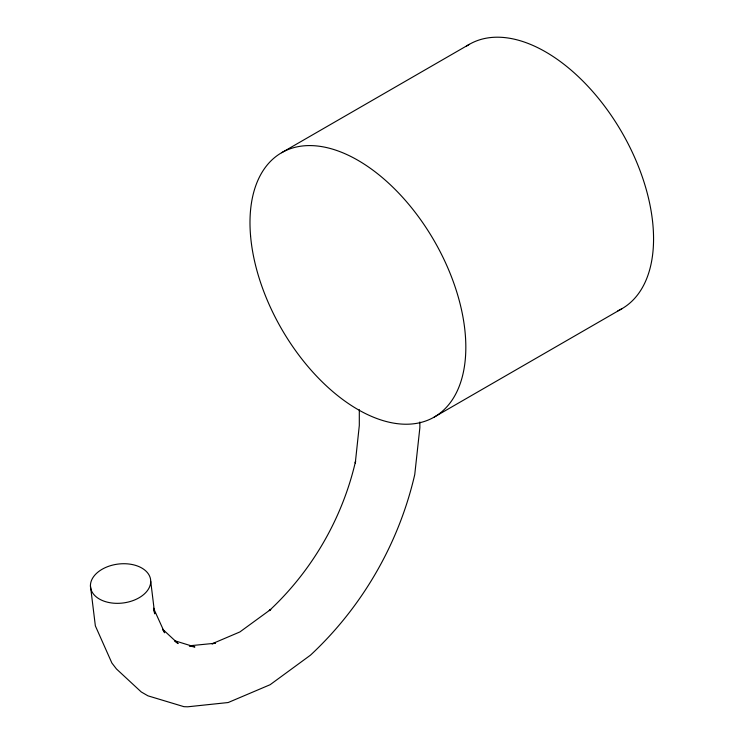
<?xml version="1.0" encoding="UTF-8"?>
<svg xmlns="http://www.w3.org/2000/svg" width="744" height="744" viewBox="0 0 744 744"><rect width="100%" height="100%" fill="white"/><g stroke="black" fill="none" stroke-linecap="round" stroke-linejoin="round"><path stroke-width="1.12" d="M281.595 152.734L469.334 44.342M434.217 417.077L621.956 308.686M212.124 643.765L239.856 631.963L270.779 609.41L269.272 610.638C312.127 570.722 342.454 518.196 355.595 461.113L355.288 463.047L359.306 425.484L359.306 409.702M212.049 643.811L215.369 643.225L189.729 645.764M189.376 646.052L194.919 646.973L174.626 640.714M174.961 641.328L178.123 643.588L162.555 629.145M162.676 629.61L164.657 632.791L153.571 608.304M153.497 608.341L154.696 613.809L150.734 581.334A30.281 19.614 -7 0 0 105.397 567.588A30.281 19.614 -7 0 0 105.62 601.691A30.281 19.614 -7 0 0 150.734 581.334M90.433 585.742L95.353 625.853L111.888 663.025L116.455 668.958L141.258 691.966L147.963 695.835L183.954 706.679L187.702 706.8L228.175 702.531L270.128 684.713L310.481 655.157C362.254 606.937 398.877 543.492 414.752 474.551L419.858 427.772L419.858 421.969M466.404 46.175A152.622 88.118 60 0 1 622.449 133.325A152.622 88.118 60 0 1 617.864 310.815M250.579 235.969A152.622 88.118 60 0 0 421.346 422.341A152.622 88.118 60 0 0 401.807 196.407A152.622 88.118 60 0 0 250.579 235.969"/></g></svg>
